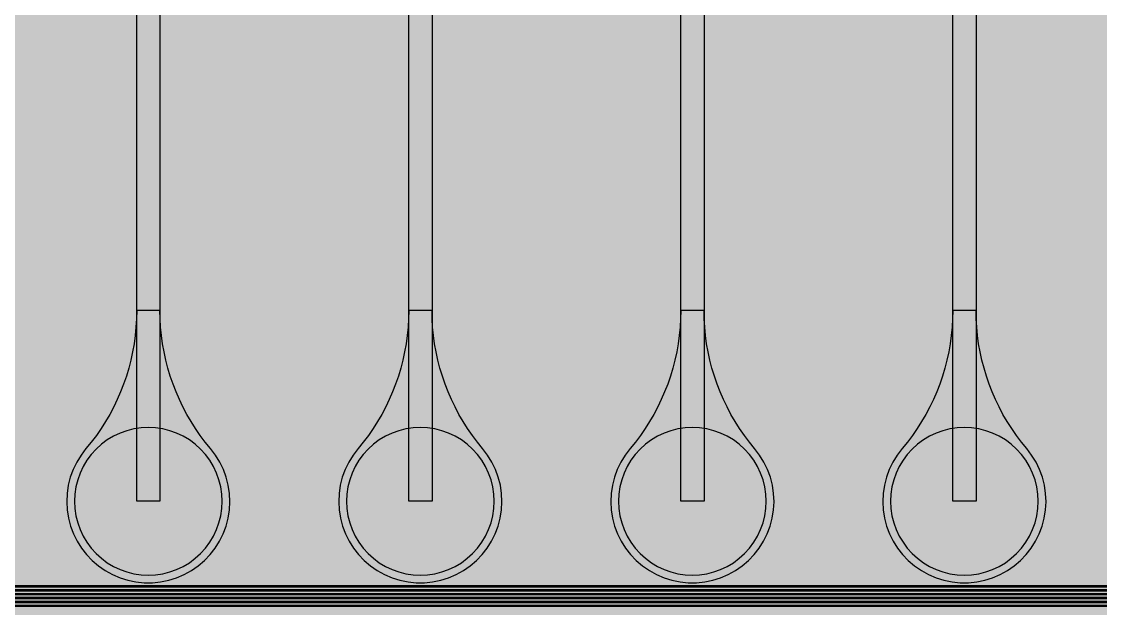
# Model space of a CAD drawing. Header units: metres. Extents: x -7240 to 10960, y -29667 to 1823.
# Drawn here: x -4015 to -2627, y -20920 to -20165 of the extents above; entities that cross this region are included whole.
import ezdxf

# ---------------------------------------------------------------- set-up
doc = ezdxf.new("R2010")
doc.units = ezdxf.units.M
for name, color, linetype in [('Metal1', 4, 'CONTINUOUS'), ('Polyimide', 7, 'CONTINUOUS'), ('Polyimide_Negative', 5, 'CONTINUOUS')]:
    doc.layers.add(name, color=color, linetype=linetype)

msp = doc.modelspace()

# ---------------------------------------------------------------- hatches: boundary and pattern name
at = {"layer": 'Polyimide'}
msp.add_hatch(color=7, dxfattribs=at).paths.add_polyline_path([(4088.5, -11806.9), (4098.7, -11851.2), (4115.6, -11893.5), (4138.6, -11932.7), (4167.4, -11968), (4201.1, -11998.5), (4239, -12023.6), (4280.3, -12042.7), (4349.2, -12073.7), (4413.2, -12113.8), (4471.3, -12162), (4522.3, -12217.7), (4565.4, -12279.7), (4599.7, -12346.9), (4624.7, -12418.2), (4639.9, -12492.2), (4645, -12567.5), (4639.9, -12642.8), (4624.7, -12716.8), (4599.7, -12788.1), (4565.4, -12855.3), (4522.3, -12917.3), (4471.3, -12973), (4413.2, -13021.2), (4349.2, -13061.3), (4280.3, -13092.3), (4239, -13111.4), (4201.1, -13136.5), (4167.4, -13167), (4138.6, -13202.3), (4115.6, -13241.5), (4098.7, -13283.8), (4088.5, -13328.1), (4085, -13373.5), (4085, -13567.5), (4099.4, -13861.6), (4142.6, -14152.8), (4214.2, -14438.4), (4313.4, -14715.5), (4439.2, -14981.7), (4590.6, -15234.2), (4766, -15470.7), (4963.7, -15688.8), (5181.8, -15886.5), (5418.3, -16061.9), (5670.8, -16213.3), (5936.9, -16339.1), (6214.1, -16438.3), (6499.7, -16509.9), (6790.9, -16553.1), (7085, -16567.5), (9960.4, -16567.5), (10038.8, -16571.4), (10116.4, -16582.9), (10192.6, -16601.9), (10266.5, -16628.4), (10337.5, -16662), (10404.8, -16702.3), (10467.9, -16749.1), (10526.1, -16801.8), (10578.8, -16860), (10625.6, -16923), (10665.9, -16990.4), (10699.5, -17061.4), (10725.9, -17135.3), (10745, -17211.4), (10756.5, -17289.1), (10760.4, -17367.5), (10760.4, -21957.3), (10721.6, -22012.9), (10686, -22070.6), (10653.6, -22130.1), (10624.5, -22191.4), (10598.9, -22254.2), (10576.8, -22318.2), (10558.3, -22383.5), (10543.4, -22449.6), (10532.2, -22516.5), (10524.7, -22583.8), (10521, -22651.5), (10521, -22719.3), (10524.7, -22787), (10532.2, -22854.4), (10543.4, -22921.2), (10558.3, -22987.4), (10576.8, -23052.6), (10598.9, -23116.7), (10624.5, -23179.5), (10653.6, -23240.7), (10686, -23300.3), (10721.6, -23357.9), (10760.4, -23413.5), (10760.4, -28667.5), (10756.5, -28745.9), (10745, -28823.6), (10725.9, -28899.7), (10699.5, -28973.6), (10665.9, -29044.6), (10625.6, -29112), (10578.8, -29175), (10526.1, -29233.2), (10467.9, -29285.9), (10404.8, -29332.7), (10337.5, -29373), (10266.5, -29406.6), (10192.6, -29433.1), (10116.4, -29452.1), (10038.8, -29463.6), (9960.4, -29467.5), (-6239.6, -29467.5), (-6318, -29463.6), (-6395.7, -29452.1), (-6471.9, -29433.1), (-6545.8, -29406.6), (-6616.7, -29373), (-6684.1, -29332.7), (-6747.1, -29285.9), (-6805.3, -29233.2), (-6858, -29175), (-6904.8, -29112), (-6945.2, -29044.6), (-6978.7, -28973.6), (-7005.2, -28899.7), (-7024.3, -28823.6), (-7035.8, -28745.9), (-7039.6, -28667.5), (-7039.6, -23426.3), (-6999.4, -23370.1), (-6962.3, -23311.6), (-6928.7, -23251.2), (-6898.5, -23189), (-6871.8, -23125.1), (-6848.8, -23059.9), (-6829.5, -22993.4), (-6814, -22926), (-6802.4, -22857.8), (-6794.6, -22789.1), (-6790.7, -22720), (-6790.7, -22650.8), (-6794.6, -22581.8), (-6802.4, -22513), (-6814, -22444.8), (-6829.5, -22377.4), (-6848.8, -22311), (-6871.8, -22245.7), (-6898.5, -22181.9), (-6928.7, -22119.7), (-6962.3, -22059.2), (-6999.4, -22000.8), (-7039.6, -21944.5), (-7039.6, -17367.5), (-7035.8, -17289.1), (-7024.3, -17211.4), (-7005.2, -17135.3), (-6978.7, -17061.4), (-6945.2, -16990.4), (-6904.8, -16923), (-6858, -16860), (-6805.3, -16801.8), (-6747.1, -16749.1), (-6684.1, -16702.3), (-6616.7, -16662), (-6545.8, -16628.4), (-6471.9, -16601.9), (-6395.7, -16582.9), (-6318, -16571.4), (-6239.6, -16567.5), (-3334, -16567.5), (-3039.9, -16553.1), (-2748.7, -16509.9), (-2463.1, -16438.3), (-2185.9, -16339.1), (-1919.8, -16213.3), (-1667.3, -16061.9), (-1430.8, -15886.5), (-1212.7, -15688.8), (-1015, -15470.7), (-839.6, -15234.2), (-688.2, -14981.7), (-562.4, -14715.5), (-463.2, -14438.4), (-391.6, -14152.8), (-348.4, -13861.6), (-334, -13567.5), (-334, -13373.5), (-337.5, -13328.1), (-347.7, -13283.8), (-364.6, -13241.5), (-387.6, -13202.3), (-416.4, -13167), (-450.1, -13136.5), (-488, -13111.4), (-529.3, -13092.3), (-529.3, -13092.3), (-598.2, -13061.3), (-662.2, -13021.2), (-720.3, -12973), (-771.3, -12917.3), (-814.4, -12855.3), (-848.7, -12788.1), (-873.7, -12716.8), (-888.9, -12642.8), (-894, -12567.5), (-888.9, -12492.2), (-873.7, -12418.2), (-848.7, -12346.9), (-814.4, -12279.7), (-771.3, -12217.7), (-720.3, -12162), (-662.2, -12113.8), (-598.2, -12073.7), (-529.3, -12042.7), (-488, -12023.6), (-450.1, -11998.5), (-416.4, -11968), (-387.6, -11932.7), (-364.6, -11893.5), (-347.7, -11851.2), (-337.5, -11806.9), (-334, -11761.5), (-334, -11074.3), (-337.5, -11028.9), (-347.7, -10984.6), (-364.6, -10942.4), (-387.6, -10903.1), (-416.4, -10867.8), (-450.1, -10837.3), (-488, -10812.2), (-529.3, -10793.2), (-529.3, -10793.2), (-598.2, -10762.1), (-662.2, -10722.1), (-720.3, -10673.8), (-771.3, -10618.1), (-814.4, -10556.1), (-848.7, -10488.9), (-873.7, -10417.6), (-888.9, -10343.7), (-894, -10268.3), (-888.9, -10193), (-873.7, -10119), (-848.7, -10047.8), (-814.4, -9980.5), (-771.3, -9918.5), (-720.3, -9862.9), (-662.2, -9814.6), (-598.2, -9774.6), (-529.3, -9743.5), (-488, -9724.5), (-450.1, -9699.4), (-416.4, -9668.8), (-387.6, -9633.5), (-364.6, -9594.3), (-347.7, -9552), (-337.5, -9507.7), (-334, -9462.4), (-334, -8775.1), (-337.5, -8729.8), (-347.7, -8685.5), (-364.6, -8643.2), (-387.6, -8604), (-416.4, -8568.7), (-450.1, -8538.1), (-488, -8513), (-529.3, -8494), (-529.3, -8494), (-598.2, -8462.9), (-662.2, -8422.9), (-720.3, -8374.6), (-771.3, -8319), (-814.4, -8257), (-848.7, -8189.7), (-873.7, -8118.5), (-888.9, -8044.5), (-894, -7969.2), (-888.9, -7893.8), (-873.7, -7819.9), (-848.7, -7748.6), (-814.4, -7681.4), (-771.3, -7619.4), (-720.3, -7563.7), (-662.2, -7515.4), (-598.2, -7475.4), (-529.3, -7444.3), (-529.3, -7444.3), (-488, -7425.3), (-450.1, -7400.2), (-416.4, -7369.7), (-387.6, -7334.4), (-364.6, -7295.1), (-347.7, -7252.9), (-337.5, -7208.6), (-334, -7163.2), (-334, -6476), (-337.5, -6430.6), (-347.7, -6386.3), (-364.6, -6344), (-387.6, -6304.8), (-416.4, -6269.5), (-450.1, -6239), (-488, -6213.9), (-529.3, -6194.8), (-529.3, -6194.8), (-598.2, -6163.8), (-662.2, -6123.7), (-720.3, -6075.5), (-771.3, -6019.8), (-814.4, -5957.8), (-848.7, -5890.6), (-873.7, -5819.3), (-888.9, -5745.3), (-894, -5670), (-888.9, -5594.7), (-873.7, -5520.7), (-848.7, -5449.4), (-814.4, -5382.2), (-771.3, -5320.2), (-720.3, -5264.5), (-662.2, -5216.3), (-598.2, -5176.2), (-529.3, -5145.2), (-529.3, -5145.2), (-488, -5126.1), (-450.1, -5101), (-416.4, -5070.5), (-387.6, -5035.2), (-364.6, -4996), (-347.7, -4953.7), (-337.5, -4909.4), (-334, -4864), (-334, 380), (-334, 1522.5), (-289, 1522.5), (-288.8, 1515.6), (-288.1, 1508.8), (-287, 1502), (-285.4, 1495.3), (-283.4, 1488.7), (-281, 1482.3), (-278.2, 1476.1), (-274.9, 1470), (-271.3, 1464.2), (-267.3, 1458.6), (-262.9, 1453.3), (-258.2, 1448.3), (-253.2, 1443.6), (-247.9, 1439.2), (-242.3, 1435.2), (-236.5, 1431.6), (-230.4, 1428.3), (-224.2, 1425.5), (-217.8, 1423.1), (-211.2, 1421.1), (-204.5, 1419.5), (-197.7, 1418.4), (-190.9, 1417.7), (-184, 1417.5), (-177.1, 1417.7), (-170.3, 1418.4), (-163.5, 1419.5), (-156.8, 1421.1), (-150.2, 1423.1), (-143.8, 1425.5), (-137.6, 1428.3), (-131.5, 1431.6), (-125.7, 1435.2), (-120.1, 1439.2), (-114.8, 1443.6), (-109.8, 1448.3), (-105.1, 1453.3), (-100.7, 1458.6), (-96.7, 1464.2), (-93.1, 1470), (-89.8, 1476.1), (-87, 1482.3), (-84.6, 1488.7), (-82.6, 1495.3), (-81, 1502), (-79.9, 1508.8), (-79.2, 1515.6), (-79, 1522.5), (1786, 1522.5), (3835, 1522.5), (3835.2, 1529), (3835.9, 1535.6), (3836.9, 1542), (3838.4, 1548.4), (3840.3, 1554.6), (3842.6, 1560.8), (3845.3, 1566.7), (3848.4, 1572.5), (3851.9, 1578.1), (3855.7, 1583.4), (3859.8, 1588.4), (3864.3, 1593.2), (3869.1, 1597.7), (3874.1, 1601.8), (3879.4, 1605.6), (3885, 1609.1), (3890.8, 1612.2), (3896.7, 1614.9), (3902.9, 1617.2), (3909.1, 1619.1), (3915.5, 1620.6), (3921.9, 1621.6), (3928.5, 1622.3), (3935, 1622.5), (3941.5, 1622.3), (3948.1, 1621.6), (3954.5, 1620.6), (3960.9, 1619.1), (3967.1, 1617.2), (3973.3, 1614.9), (3979.2, 1612.2), (3985, 1609.1), (3990.6, 1605.6), (3995.9, 1601.8), (4000.9, 1597.7), (4005.7, 1593.2), (4010.2, 1588.4), (4014.3, 1583.4), (4018.1, 1578.1), (4021.6, 1572.5), (4024.7, 1566.7), (4027.4, 1560.8), (4029.7, 1554.6), (4031.6, 1548.4), (4033.1, 1542), (4034.1, 1535.6), (4034.8, 1529), (4035, 1522.5), (4085, 1522.5), (4085, 380), (4085, 330), (4085, -4864), (4088.5, -4909.4), (4098.7, -4953.7), (4115.6, -4996), (4138.6, -5035.2), (4167.4, -5070.5), (4201.1, -5101), (4239, -5126.1), (4280.3, -5145.2), (4280.3, -5145.2), (4349.2, -5176.2), (4413.2, -5216.3), (4471.3, -5264.5), (4522.3, -5320.2), (4565.4, -5382.2), (4599.7, -5449.4), (4624.7, -5520.7), (4639.9, -5594.7), (4645, -5670), (4639.9, -5745.3), (4624.7, -5819.3), (4599.7, -5890.6), (4565.4, -5957.8), (4522.3, -6019.8), (4471.3, -6075.5), (4413.2, -6123.7), (4349.2, -6163.8), (4280.3, -6194.8), (4239, -6213.9), (4201.1, -6239), (4167.4, -6269.5), (4138.6, -6304.8), (4115.6, -6344), (4098.7, -6386.3), (4088.5, -6430.6), (4085, -6476), (4085, -11761.5), (4088.5, -11806.9)])

# ---------------------------------------------------------------- linework, layer by layer
at = {"layer": 'Metal1'}
for points in [[(1133.9, -18191.7), (1133.9, -22292.9), (1103.3, -22323.5), (-5952.5, -22323.5), (-5983.1, -22292.9), (-5983.1, -19881.6), (-5952.5, -19851), (-2831.7, -19851), (-2798, -19880.3), (-2787.1, -20028.2), (-2787.1, -20782.5), (-2817.1, -20782.5), (-2817.1, -20028.2), (-2806.3, -19883.7), (-2832.5, -19853), (-5951.7, -19853), (-5981.1, -19882.4), (-5981.1, -22292.1), (-5951.7, -22321.5), (1102.5, -22321.5), (1131.9, -22292.1), (1131.9, -18191.7)], [(1123.9, -18191.7), (1123.9, -22282.9), (1093.3, -22313.5), (-5942.5, -22313.5), (-5973.1, -22282.9), (-5973.1, -19891.6), (-5942.5, -19861), (-3181.7, -19861), (-3147.9, -19890.3), (-3137.1, -20036.2), (-3137.1, -20782.5), (-3167.1, -20782.5), (-3167.1, -20036.2), (-3156.3, -19893.7), (-3182.5, -19863), (-5941.7, -19863), (-5971.1, -19892.4), (-5971.1, -22282.1), (-5941.7, -22311.5), (1092.5, -22311.5), (1121.9, -22282.1), (1121.9, -18191.7)], [(1113.9, -18191.7), (1113.9, -22272.9), (1083.3, -22303.5), (-5932.5, -22303.5), (-5963.1, -22272.9), (-5963.1, -19901.6), (-5932.5, -19871), (-3531.7, -19871), (-3497.9, -19900.3), (-3487.1, -20044.2), (-3487.1, -20782.5), (-3517.1, -20782.5), (-3517.1, -20044.2), (-3506.3, -19903.7), (-3532.5, -19873), (-5931.7, -19873), (-5961.1, -19902.4), (-5961.1, -22272.1), (-5931.7, -22301.5), (1082.5, -22301.5), (1111.9, -22272.1), (1111.9, -18191.7)], [(1103.9, -18191.7), (1103.9, -22262.9), (1073.3, -22293.5), (-5922.5, -22293.5), (-5953.1, -22262.9), (-5953.1, -19911.6), (-5922.5, -19881), (-3881.7, -19881), (-3847.9, -19910.2), (-3837.1, -20052.2), (-3837.1, -20782.5), (-3867.1, -20782.5), (-3867.1, -20052.2), (-3856.4, -19913.8), (-3882.5, -19883), (-5921.7, -19883), (-5951.1, -19912.4), (-5951.1, -22262.1), (-5921.7, -22291.5), (1072.5, -22291.5), (1101.9, -22262.1), (1101.9, -18191.7)], [(1058.9, -18191.7), (1058.9, -22217.9), (1028.3, -22248.5), (-5877.5, -22248.5), (-5908.1, -22217.9), (-5908.1, -20921.6), (-5877.5, -20891), (143.3, -20891), (179.6, -20919.2), (187.9, -20982.8), (187.9, -21152.5), (157.9, -21152.5), (157.9, -20982.8), (166.1, -20924.8), (142.5, -20893), (-5876.7, -20893), (-5906.1, -20922.4), (-5906.1, -22217.1), (-5876.7, -22246.5), (1027.5, -22246.5), (1056.9, -22217.1), (1056.9, -18191.7)], [(1053.9, -18191.7), (1053.9, -22212.9), (1023.3, -22243.5), (-5872.5, -22243.5), (-5903.1, -22212.9), (-5903.1, -20926.6), (-5872.5, -20896), (-31.7, -20896), (1.8, -20925.4), (12.9, -21086.2), (12.9, -21892.5), (-17.1, -21892.5), (-17.1, -21086.2), (-6.1, -20928.6), (-32.5, -20898), (-5871.7, -20898), (-5901.1, -20927.4), (-5901.1, -22212.1), (-5871.7, -22241.5), (1022.5, -22241.5), (1051.9, -22212.1), (1051.9, -18191.7)], [(1048.9, -18191.7), (1048.9, -22207.9), (1018.3, -22238.5), (-5867.5, -22238.5), (-5898.1, -22207.9), (-5898.1, -20931.6), (-5867.5, -20901), (-348.1, -20901), (-299, -20923.6), (-247.4, -20997.3), (-164.1, -21145.1), (-190.2, -21159.9), (-273.5, -21012), (-308.2, -20932.6), (-348.6, -20903), (-5866.7, -20903), (-5896.1, -20932.4), (-5896.1, -22207.1), (-5866.7, -22236.5), (1017.5, -22236.5), (1046.9, -22207.1), (1046.9, -18191.7)], [(1043.9, -18191.7), (1043.9, -22202.9), (1013.3, -22233.5), (-5862.5, -22233.5), (-5893.1, -22202.9), (-5893.1, -20936.6), (-5862.5, -20906), (-381.7, -20906), (-348.1, -20935.4), (-337.1, -21094.2), (-337.1, -21892.5), (-367.1, -21892.5), (-367.1, -21094.2), (-356.1, -20938.6), (-382.5, -20908), (-5861.7, -20908), (-5891.1, -20937.4), (-5891.1, -22202.1), (-5861.7, -22231.5), (1012.5, -22231.5), (1041.9, -22202.1), (1041.9, -18191.7)], [(1038.9, -18191.7), (1038.9, -22197.9), (1008.3, -22228.5), (-5857.5, -22228.5), (-5888.1, -22197.9), (-5888.1, -20941.6), (-5857.5, -20911), (-698.1, -20911), (-648.4, -20933), (-600.1, -20998.6), (-514.2, -21144.9), (-540.1, -21160.1), (-626, -21013.8), (-657.9, -20942.7), (-698.6, -20913), (-5856.7, -20913), (-5886.1, -20942.4), (-5886.1, -22197.1), (-5856.7, -22226.5), (1007.5, -22226.5), (1036.9, -22197.1), (1036.9, -18191.7)], [(1033.9, -18191.7), (1033.9, -22192.9), (1003.3, -22223.5), (-5852.5, -22223.5), (-5883.1, -22192.9), (-5883.1, -20946.6), (-5852.5, -20916), (-731.7, -20916), (-698.1, -20945.3), (-687.1, -21102.2), (-687.1, -21892.5), (-717.1, -21892.5), (-717.1, -21102.2), (-706.1, -20948.7), (-732.5, -20918), (-5851.7, -20918), (-5881.1, -20947.4), (-5881.1, -22192.1), (-5851.7, -22221.5), (1002.5, -22221.5), (1031.9, -22192.1), (1031.9, -18191.7)]]:
    msp.add_lwpolyline(points, dxfattribs=at)
for points in [[(-3867.1, -20536.9), (-3867.3, -20547.7), (-3868, -20558.4), (-3869, -20569.1), (-3870.5, -20579.7), (-3872.3, -20590.3), (-3874.6, -20600.8), (-3877.3, -20611.1), (-3880.4, -20621.4), (-3883.9, -20631.6), (-3887.8, -20641.6), (-3892.1, -20651.4), (-3896.7, -20661.1), (-3901.8, -20670.6), (-3907.2, -20679.9), (-3912.9, -20688.9), (-3919, -20697.7), (-3925.5, -20706.3), (-3932.3, -20714.6), (-3938.7, -20723.1), (-3944.2, -20732.1), (-3948.9, -20741.7), (-3952.5, -20751.6), (-3955.1, -20761.9), (-3956.6, -20772.4), (-3957.1, -20783), (-3956.5, -20793.6), (-3954.9, -20804.1), (-3952.2, -20814.3), (-3948.5, -20824.2), (-3943.8, -20833.7), (-3938.1, -20842.7), (-3931.6, -20851.1), (-3924.3, -20858.8), (-3916.2, -20865.7), (-3907.5, -20871.7), (-3898.2, -20876.8), (-3888.5, -20881), (-3878.4, -20884.2), (-3868, -20886.3), (-3857.4, -20887.4), (-3846.8, -20887.4), (-3836.3, -20886.3), (-3825.9, -20884.2), (-3815.8, -20881), (-3806, -20876.8), (-3796.7, -20871.7), (-3788, -20865.7), (-3780, -20858.8), (-3772.6, -20851.1), (-3766.1, -20842.7), (-3760.5, -20833.7), (-3755.8, -20824.2), (-3752.1, -20814.3), (-3749.4, -20804.1), (-3747.7, -20793.6), (-3747.1, -20783), (-3747.6, -20772.4), (-3749.2, -20761.9), (-3751.8, -20751.6), (-3755.4, -20741.7), (-3760, -20732.1), (-3765.6, -20723.1), (-3772, -20714.6), (-3778.8, -20706.3), (-3785.2, -20697.7), (-3791.3, -20688.9), (-3797.1, -20679.9), (-3802.5, -20670.6), (-3807.5, -20661.1), (-3812.2, -20651.4), (-3816.4, -20641.6), (-3820.3, -20631.6), (-3823.8, -20621.4), (-3826.9, -20611.1), (-3829.6, -20600.8), (-3831.9, -20590.3), (-3833.8, -20579.7), (-3835.2, -20569.1), (-3836.3, -20558.4), (-3836.9, -20547.7), (-3837.1, -20536.9), (-3867.1, -20536.9)], [(-3517.1, -20536.9), (-3517.3, -20547.7), (-3518, -20558.4), (-3519, -20569.1), (-3520.5, -20579.7), (-3522.3, -20590.3), (-3524.6, -20600.8), (-3527.3, -20611.1), (-3530.4, -20621.4), (-3533.9, -20631.6), (-3537.8, -20641.6), (-3542.1, -20651.4), (-3546.7, -20661.1), (-3551.8, -20670.6), (-3557.2, -20679.9), (-3562.9, -20688.9), (-3569, -20697.7), (-3575.5, -20706.3), (-3582.3, -20714.6), (-3588.7, -20723.1), (-3594.2, -20732.1), (-3598.9, -20741.7), (-3602.5, -20751.6), (-3605.1, -20761.9), (-3606.6, -20772.4), (-3607.1, -20783), (-3606.5, -20793.6), (-3604.9, -20804.1), (-3602.2, -20814.3), (-3598.5, -20824.2), (-3593.8, -20833.7), (-3588.1, -20842.7), (-3581.6, -20851.1), (-3574.3, -20858.8), (-3566.2, -20865.7), (-3557.5, -20871.7), (-3548.2, -20876.8), (-3538.5, -20881), (-3528.4, -20884.2), (-3518, -20886.3), (-3507.4, -20887.4), (-3496.8, -20887.4), (-3486.3, -20886.3), (-3475.9, -20884.2), (-3465.8, -20881), (-3456, -20876.8), (-3446.7, -20871.7), (-3438, -20865.7), (-3430, -20858.8), (-3422.6, -20851.1), (-3416.1, -20842.7), (-3410.5, -20833.7), (-3405.8, -20824.2), (-3402.1, -20814.3), (-3399.4, -20804.1), (-3397.7, -20793.6), (-3397.1, -20783), (-3397.6, -20772.4), (-3399.2, -20761.9), (-3401.8, -20751.6), (-3405.4, -20741.7), (-3410, -20732.1), (-3415.6, -20723.1), (-3422, -20714.6), (-3428.8, -20706.3), (-3435.2, -20697.7), (-3441.3, -20688.9), (-3447.1, -20679.9), (-3452.5, -20670.6), (-3457.5, -20661.1), (-3462.2, -20651.4), (-3466.4, -20641.6), (-3470.3, -20631.6), (-3473.8, -20621.4), (-3476.9, -20611.1), (-3479.6, -20600.8), (-3481.9, -20590.3), (-3483.8, -20579.7), (-3485.2, -20569.1), (-3486.3, -20558.4), (-3486.9, -20547.7), (-3487.1, -20536.9), (-3517.1, -20536.9)], [(-3167.1, -20536.9), (-3167.3, -20547.7), (-3168, -20558.4), (-3169, -20569.1), (-3170.5, -20579.7), (-3172.3, -20590.3), (-3174.6, -20600.8), (-3177.3, -20611.1), (-3180.4, -20621.4), (-3183.9, -20631.6), (-3187.8, -20641.6), (-3192.1, -20651.4), (-3196.7, -20661.1), (-3201.8, -20670.6), (-3207.2, -20679.9), (-3212.9, -20688.9), (-3219, -20697.7), (-3225.5, -20706.3), (-3232.3, -20714.6), (-3238.7, -20723.1), (-3244.2, -20732.1), (-3248.9, -20741.7), (-3252.5, -20751.6), (-3255.1, -20761.9), (-3256.6, -20772.4), (-3257.1, -20783), (-3256.5, -20793.6), (-3254.9, -20804.1), (-3252.2, -20814.3), (-3248.5, -20824.2), (-3243.8, -20833.7), (-3238.1, -20842.7), (-3231.6, -20851.1), (-3224.3, -20858.8), (-3216.2, -20865.7), (-3207.5, -20871.7), (-3198.2, -20876.8), (-3188.5, -20881), (-3178.4, -20884.2), (-3168, -20886.3), (-3157.4, -20887.4), (-3146.8, -20887.4), (-3136.3, -20886.3), (-3125.9, -20884.2), (-3115.8, -20881), (-3106, -20876.8), (-3096.7, -20871.7), (-3088, -20865.7), (-3080, -20858.8), (-3072.6, -20851.1), (-3066.1, -20842.7), (-3060.5, -20833.7), (-3055.8, -20824.2), (-3052.1, -20814.3), (-3049.4, -20804.1), (-3047.7, -20793.6), (-3047.1, -20783), (-3047.6, -20772.4), (-3049.2, -20761.9), (-3051.8, -20751.6), (-3055.4, -20741.7), (-3060, -20732.1), (-3065.6, -20723.1), (-3072, -20714.6), (-3078.8, -20706.3), (-3085.2, -20697.7), (-3091.3, -20688.9), (-3097.1, -20679.9), (-3102.5, -20670.6), (-3107.5, -20661.1), (-3112.2, -20651.4), (-3116.4, -20641.6), (-3120.3, -20631.6), (-3123.8, -20621.4), (-3126.9, -20611.1), (-3129.6, -20600.8), (-3131.9, -20590.3), (-3133.8, -20579.7), (-3135.2, -20569.1), (-3136.3, -20558.4), (-3136.9, -20547.7), (-3137.1, -20536.9), (-3167.1, -20536.9)], [(-2817.1, -20536.9), (-2817.3, -20547.7), (-2818, -20558.4), (-2819, -20569.1), (-2820.5, -20579.7), (-2822.3, -20590.3), (-2824.6, -20600.8), (-2827.3, -20611.1), (-2830.4, -20621.4), (-2833.9, -20631.6), (-2837.8, -20641.6), (-2842.1, -20651.4), (-2846.7, -20661.1), (-2851.8, -20670.6), (-2857.2, -20679.9), (-2862.9, -20688.9), (-2869, -20697.7), (-2875.5, -20706.3), (-2882.3, -20714.6), (-2888.7, -20723.1), (-2894.2, -20732.1), (-2898.9, -20741.7), (-2902.5, -20751.6), (-2905.1, -20761.9), (-2906.6, -20772.4), (-2907.1, -20783), (-2906.5, -20793.6), (-2904.9, -20804.1), (-2902.2, -20814.3), (-2898.5, -20824.2), (-2893.8, -20833.7), (-2888.1, -20842.7), (-2881.6, -20851.1), (-2874.3, -20858.8), (-2866.2, -20865.7), (-2857.5, -20871.7), (-2848.2, -20876.8), (-2838.5, -20881), (-2828.4, -20884.2), (-2818, -20886.3), (-2807.4, -20887.4), (-2796.8, -20887.4), (-2786.3, -20886.3), (-2775.9, -20884.2), (-2765.8, -20881), (-2756, -20876.8), (-2746.7, -20871.7), (-2738, -20865.7), (-2730, -20858.8), (-2722.6, -20851.1), (-2716.1, -20842.7), (-2710.5, -20833.7), (-2705.8, -20824.2), (-2702.1, -20814.3), (-2699.4, -20804.1), (-2697.7, -20793.6), (-2697.1, -20783), (-2697.6, -20772.4), (-2699.2, -20761.9), (-2701.8, -20751.6), (-2705.4, -20741.7), (-2710, -20732.1), (-2715.6, -20723.1), (-2722, -20714.6), (-2728.8, -20706.3), (-2735.2, -20697.7), (-2741.3, -20688.9), (-2747.1, -20679.9), (-2752.5, -20670.6), (-2757.5, -20661.1), (-2762.2, -20651.4), (-2766.4, -20641.6), (-2770.3, -20631.6), (-2773.8, -20621.4), (-2776.9, -20611.1), (-2779.6, -20600.8), (-2781.9, -20590.3), (-2783.8, -20579.7), (-2785.2, -20569.1), (-2786.3, -20558.4), (-2786.9, -20547.7), (-2787.1, -20536.9), (-2817.1, -20536.9)]]:
    msp.add_lwpolyline(points, close=True, dxfattribs=at)
at = {"layer": 'Polyimide_Negative'}
for points in [[(-3757.1, -20782.5), (-3757.6, -20773.2), (-3759, -20764), (-3761.2, -20754.9), (-3764.4, -20746.1), (-3768.3, -20737.7), (-3773.1, -20729.7), (-3778.7, -20722.2), (-3784.9, -20715.3), (-3791.9, -20709.1), (-3799.3, -20703.5), (-3807.3, -20698.7), (-3815.8, -20694.7), (-3824.5, -20691.6), (-3833.6, -20689.3), (-3842.8, -20688), (-3852.1, -20687.5), (-3861.4, -20688), (-3870.7, -20689.3), (-3879.7, -20691.6), (-3888.5, -20694.7), (-3896.9, -20698.7), (-3904.9, -20703.5), (-3912.4, -20709.1), (-3919.3, -20715.3), (-3925.6, -20722.2), (-3931.1, -20729.7), (-3935.9, -20737.7), (-3939.9, -20746.1), (-3943, -20754.9), (-3945.3, -20764), (-3946.7, -20773.2), (-3947.1, -20782.5), (-3946.7, -20791.8), (-3945.3, -20801), (-3943, -20810.1), (-3939.9, -20818.9), (-3935.9, -20827.3), (-3931.1, -20835.3), (-3925.6, -20842.8), (-3919.3, -20849.7), (-3912.4, -20855.9), (-3904.9, -20861.5), (-3896.9, -20866.3), (-3888.5, -20870.3), (-3879.7, -20873.4), (-3870.7, -20875.7), (-3861.4, -20877), (-3852.1, -20877.5), (-3842.8, -20877), (-3833.6, -20875.7), (-3824.5, -20873.4), (-3815.8, -20870.3), (-3807.3, -20866.3), (-3799.3, -20861.5), (-3791.9, -20855.9), (-3784.9, -20849.7), (-3778.7, -20842.8), (-3773.1, -20835.3), (-3768.3, -20827.3), (-3764.4, -20818.9), (-3761.2, -20810.1), (-3759, -20801), (-3757.6, -20791.8), (-3757.1, -20782.5)], [(-3407.1, -20782.5), (-3407.6, -20773.2), (-3409, -20764), (-3411.2, -20754.9), (-3414.4, -20746.1), (-3418.3, -20737.7), (-3423.1, -20729.7), (-3428.7, -20722.2), (-3434.9, -20715.3), (-3441.9, -20709.1), (-3449.3, -20703.5), (-3457.3, -20698.7), (-3465.8, -20694.7), (-3474.5, -20691.6), (-3483.6, -20689.3), (-3492.8, -20688), (-3502.1, -20687.5), (-3511.4, -20688), (-3520.7, -20689.3), (-3529.7, -20691.6), (-3538.5, -20694.7), (-3546.9, -20698.7), (-3554.9, -20703.5), (-3562.4, -20709.1), (-3569.3, -20715.3), (-3575.6, -20722.2), (-3581.1, -20729.7), (-3585.9, -20737.7), (-3589.9, -20746.1), (-3593, -20754.9), (-3595.3, -20764), (-3596.7, -20773.2), (-3597.1, -20782.5), (-3596.7, -20791.8), (-3595.3, -20801), (-3593, -20810.1), (-3589.9, -20818.9), (-3585.9, -20827.3), (-3581.1, -20835.3), (-3575.6, -20842.8), (-3569.3, -20849.7), (-3562.4, -20855.9), (-3554.9, -20861.5), (-3546.9, -20866.3), (-3538.5, -20870.3), (-3529.7, -20873.4), (-3520.7, -20875.7), (-3511.4, -20877), (-3502.1, -20877.5), (-3492.8, -20877), (-3483.6, -20875.7), (-3474.5, -20873.4), (-3465.8, -20870.3), (-3457.3, -20866.3), (-3449.3, -20861.5), (-3441.9, -20855.9), (-3434.9, -20849.7), (-3428.7, -20842.8), (-3423.1, -20835.3), (-3418.3, -20827.3), (-3414.4, -20818.9), (-3411.2, -20810.1), (-3409, -20801), (-3407.6, -20791.8), (-3407.1, -20782.5)], [(-3057.1, -20782.5), (-3057.6, -20773.2), (-3059, -20764), (-3061.2, -20754.9), (-3064.4, -20746.1), (-3068.3, -20737.7), (-3073.1, -20729.7), (-3078.7, -20722.2), (-3084.9, -20715.3), (-3091.9, -20709.1), (-3099.3, -20703.5), (-3107.3, -20698.7), (-3115.8, -20694.7), (-3124.5, -20691.6), (-3133.6, -20689.3), (-3142.8, -20688), (-3152.1, -20687.5), (-3161.4, -20688), (-3170.7, -20689.3), (-3179.7, -20691.6), (-3188.5, -20694.7), (-3196.9, -20698.7), (-3204.9, -20703.5), (-3212.4, -20709.1), (-3219.3, -20715.3), (-3225.6, -20722.2), (-3231.1, -20729.7), (-3235.9, -20737.7), (-3239.9, -20746.1), (-3243, -20754.9), (-3245.3, -20764), (-3246.7, -20773.2), (-3247.1, -20782.5), (-3246.7, -20791.8), (-3245.3, -20801), (-3243, -20810.1), (-3239.9, -20818.9), (-3235.9, -20827.3), (-3231.1, -20835.3), (-3225.6, -20842.8), (-3219.3, -20849.7), (-3212.4, -20855.9), (-3204.9, -20861.5), (-3196.9, -20866.3), (-3188.5, -20870.3), (-3179.7, -20873.4), (-3170.7, -20875.7), (-3161.4, -20877), (-3152.1, -20877.5), (-3142.8, -20877), (-3133.6, -20875.7), (-3124.5, -20873.4), (-3115.8, -20870.3), (-3107.3, -20866.3), (-3099.3, -20861.5), (-3091.9, -20855.9), (-3084.9, -20849.7), (-3078.7, -20842.8), (-3073.1, -20835.3), (-3068.3, -20827.3), (-3064.4, -20818.9), (-3061.2, -20810.1), (-3059, -20801), (-3057.6, -20791.8), (-3057.1, -20782.5)], [(-2707.1, -20782.5), (-2707.6, -20773.2), (-2709, -20764), (-2711.2, -20754.9), (-2714.4, -20746.1), (-2718.3, -20737.7), (-2723.1, -20729.7), (-2728.7, -20722.2), (-2734.9, -20715.3), (-2741.9, -20709.1), (-2749.3, -20703.5), (-2757.3, -20698.7), (-2765.8, -20694.7), (-2774.5, -20691.6), (-2783.6, -20689.3), (-2792.8, -20688), (-2802.1, -20687.5), (-2811.4, -20688), (-2820.7, -20689.3), (-2829.7, -20691.6), (-2838.5, -20694.7), (-2846.9, -20698.7), (-2854.9, -20703.5), (-2862.4, -20709.1), (-2869.3, -20715.3), (-2875.6, -20722.2), (-2881.1, -20729.7), (-2885.9, -20737.7), (-2889.9, -20746.1), (-2893, -20754.9), (-2895.3, -20764), (-2896.7, -20773.2), (-2897.1, -20782.5), (-2896.7, -20791.8), (-2895.3, -20801), (-2893, -20810.1), (-2889.9, -20818.9), (-2885.9, -20827.3), (-2881.1, -20835.3), (-2875.6, -20842.8), (-2869.3, -20849.7), (-2862.4, -20855.9), (-2854.9, -20861.5), (-2846.9, -20866.3), (-2838.5, -20870.3), (-2829.7, -20873.4), (-2820.7, -20875.7), (-2811.4, -20877), (-2802.1, -20877.5), (-2792.8, -20877), (-2783.6, -20875.7), (-2774.5, -20873.4), (-2765.8, -20870.3), (-2757.3, -20866.3), (-2749.3, -20861.5), (-2741.9, -20855.9), (-2734.9, -20849.7), (-2728.7, -20842.8), (-2723.1, -20835.3), (-2718.3, -20827.3), (-2714.4, -20818.9), (-2711.2, -20810.1), (-2709, -20801), (-2707.6, -20791.8), (-2707.1, -20782.5)]]:
    msp.add_lwpolyline(points, close=True, dxfattribs=at)

doc.saveas('drawing.dxf')
